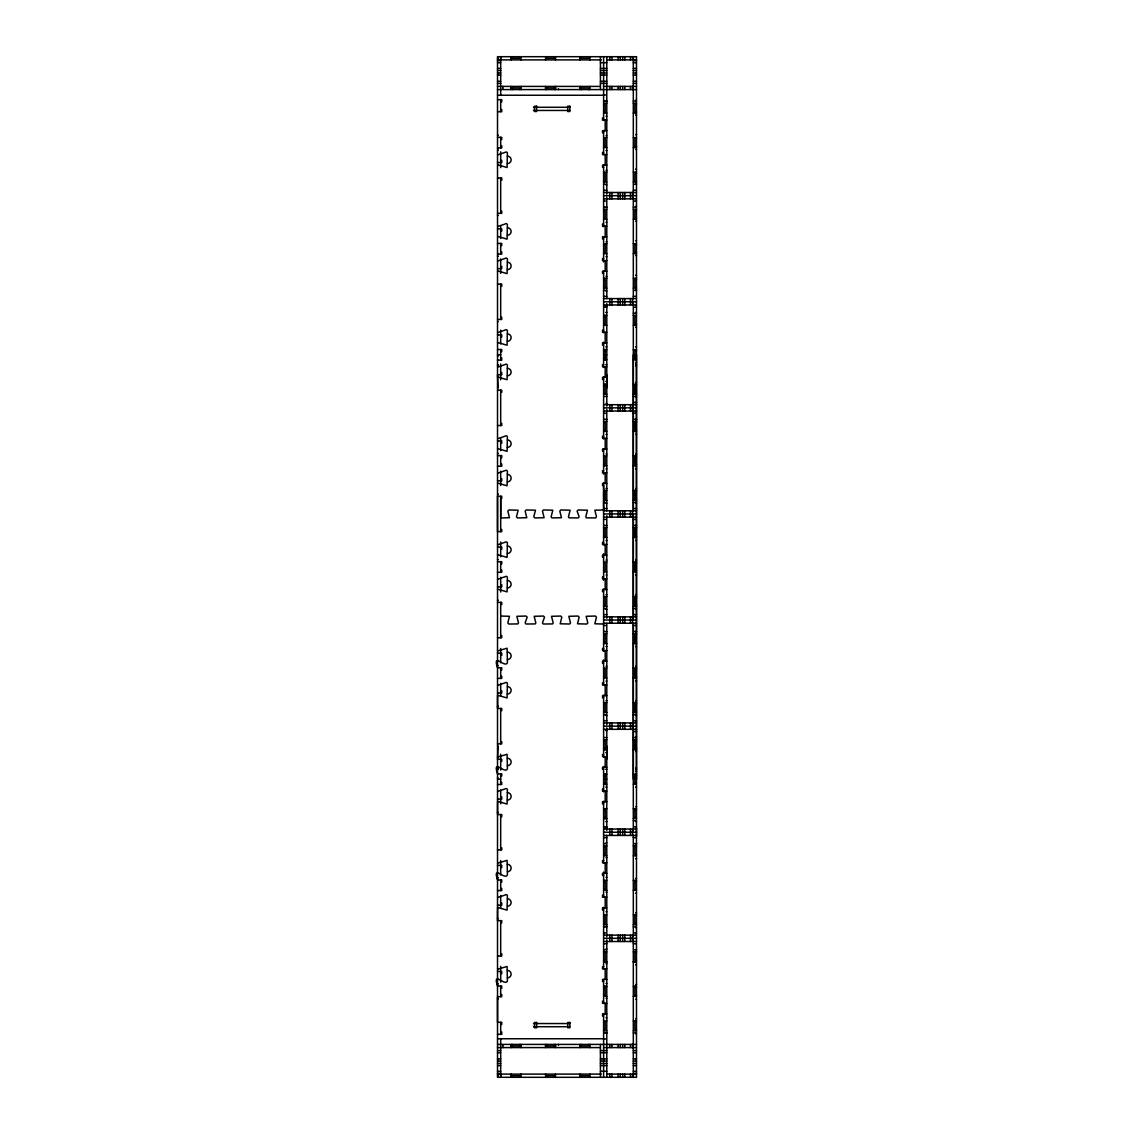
<?xml version="1.0" encoding="UTF-8"?>
<svg xmlns="http://www.w3.org/2000/svg" width="1134" height="1134" viewBox="0 0 1134 1134"><rect width="100%" height="100%" fill="white"/><g stroke="black" fill="none" stroke-linecap="round" stroke-linejoin="round"><path stroke-width="1.5" d="M500.689 59.889L500.689 56.7L500.689 95.242M603.6 769.093L602.537 769.362L602.537 767.25L606.789 767.25M606.789 759.284L606.789 746.03M606.789 387.97L606.789 374.716M633.311 727.9L633.311 779.186L636.486 779.186L636.486 354.814L633.311 354.814L633.311 406.1M633.311 724.371L633.311 623.587M633.311 618.271L633.311 515.729M633.311 510.413L633.311 409.629M633.311 59.889L633.311 56.7L633.311 194.098M636.486 351.101L634.898 351.101L634.898 355.495L634.898 358.528L636.486 358.528M634.898 358.528L634.898 354.814M636.486 836.467L636.486 827.99M497.585 154.933L506.359 151.913L507.394 152.778L507.096 167.506L497.585 164.799M497.585 226.573L506.359 223.54L507.394 224.404L507.096 239.146L497.585 236.425M497.585 261.033L506.359 257.999L507.394 258.864L507.096 273.606L497.585 270.884M497.585 332.659L506.359 329.625L507.394 330.49L507.096 345.232L497.585 342.511M497.585 367.118L506.359 364.085L507.394 364.964L507.096 379.692L497.585 376.97M497.585 438.745L506.359 435.725L507.394 436.59L507.096 451.318L497.585 448.61M497.585 473.218L506.359 470.185L507.394 471.049L507.096 485.791L497.585 483.07M497.585 544.844L506.359 541.811L507.394 542.676L507.096 557.418L497.585 554.696M497.585 579.304L506.359 576.27L507.394 577.149L507.096 591.877L497.585 589.156M497.585 650.93L507.096 648.209L507.408 662.752C504.913 668.493 492.354 651.937 497.514 667.784L501.752 667.784L501.752 669.911L500.689 669.911M497.585 685.39L506.359 682.37L507.394 683.235L507.096 697.963L497.585 695.255L497.514 708.452L501.752 708.452L501.752 710.579L500.689 710.579M497.585 757.03L507.096 754.308L507.408 768.852C504.913 774.579 492.354 758.022 497.514 773.884L501.752 773.884L501.752 775.996L500.689 775.996M497.585 791.489L506.359 788.456L507.394 789.321L507.096 804.063L497.585 801.341L497.514 814.552L501.752 814.552L501.752 816.664L500.689 816.664M497.585 863.116L507.096 860.394L507.408 874.938C504.913 880.679 492.354 864.122 497.514 879.97L501.752 879.97L501.752 882.096L500.689 882.096M497.585 897.575L506.359 894.556L507.394 895.421L507.096 910.148L497.585 907.427L497.514 920.638L501.752 920.638L501.752 922.764L500.689 922.764M497.585 969.201L507.096 966.494L507.408 981.023C504.913 986.764 492.354 970.208 497.514 986.056L501.752 986.056L501.752 988.182L500.689 988.182M497.514 58.288L498.308 58.288M579.843 58.288L588.73 58.288L588.73 56.7M497.514 59.889L601.303 59.889M606.591 59.889L636.486 59.889M497.514 60.584L500.689 60.584M633.311 60.584L636.486 60.584M497.514 62.71L500.689 62.71M600.425 62.71L606.789 62.71M633.311 62.71L636.486 62.71M497.514 68.38L500.689 68.38M600.425 68.366L606.789 68.38M633.311 68.38L636.486 68.38M497.514 70.506L500.689 70.506M600.425 70.492L606.789 70.506M633.311 70.506L636.486 70.506M497.514 72.973L500.689 72.973M600.425 72.973L606.789 72.973M633.311 72.973L636.486 72.973M497.514 75.085L500.689 75.085M600.425 75.085L606.789 75.085M633.311 75.085L636.486 75.085M497.514 81.279L500.689 81.279M600.425 81.279L606.789 81.279M633.311 81.279L636.486 81.279M497.514 83.406L500.689 83.406M600.425 83.406L606.789 83.406M633.311 83.406L636.486 83.406M497.514 86.411L600.425 86.411M603.6 86.411L636.486 86.411M510.924 87.998L519.811 87.998L519.811 89.586M545.383 87.998L555.731 87.998M579.843 87.998L588.73 87.998L588.73 89.586M497.514 89.586L636.486 89.586M603.6 95.015L606.251 95.015M497.514 95.242L603.6 95.242M497.514 99.664L501.752 99.664L501.752 101.791L500.689 101.791M635.692 100.217L636.486 100.217M604.124 101.011L606.789 101.011M633.311 101.011L635.961 101.011M605.981 101.28L606.789 101.28M603.6 103.251L606.789 103.251M633.311 103.208L636.486 103.251M603.6 104.456L605.187 104.456L605.187 111.883L603.6 111.883M636.486 104.456L634.898 104.456L634.898 111.883L636.486 111.883M533.49 107.276L569.835 107.276M500.689 109.573L501.752 109.573L501.752 111.685L497.514 111.685M533.49 110.452L569.835 110.452M603.6 113.102L606.789 113.102M633.311 113.102L636.486 113.102M635.692 115.073L636.486 115.073M605.981 116.136L606.789 116.136M603.6 117.964L602.537 117.964L602.537 120.091L606.789 120.105M606.789 130.708L602.537 130.694L602.537 132.82L603.6 132.82M635.692 134.677L636.486 134.677M497.514 135.201L498.308 135.201M605.981 135.74L606.789 135.74M497.514 137.327L501.752 137.327L501.752 139.454L500.689 139.454M603.6 137.71L606.789 137.668M633.311 137.668L636.486 137.71M603.6 138.915L605.187 138.915L605.187 146.343L603.6 146.343M636.486 138.915L634.898 138.915L634.898 146.343L636.486 146.343M500.689 145.818L501.752 145.818L501.752 147.944L497.514 147.944M603.6 147.562L606.789 147.562M633.311 147.562L636.486 147.562M635.692 149.532L636.486 149.532M497.514 150.057L498.308 150.057M605.981 150.595L606.789 150.595M603.6 152.452L602.537 152.452L602.537 154.564L606.789 154.564M500.689 160.404L501.752 160.404L501.752 162.531L497.514 162.531M606.789 165.167L602.537 165.181L602.537 167.293L603.6 167.293M635.692 169.136L636.486 169.136M605.981 170.199L606.789 170.199M603.6 172.17L606.789 172.17M633.311 172.127L636.486 172.17M603.6 173.389L605.187 173.389L605.187 180.816L603.6 180.816M636.486 173.389L634.898 173.389L634.898 180.816L636.486 180.816M497.514 177.995L501.752 177.995L501.752 180.122L500.689 180.122M603.6 182.021L606.789 182.021M633.311 182.021L636.486 182.021M635.692 183.992L636.486 183.992M603.6 184.261L606.251 184.261M633.835 184.261L636.486 184.261M605.981 185.055L606.789 185.055M604.124 190.257L606.789 190.257M633.311 190.257L635.961 190.257M603.6 192.497L636.486 192.497M603.6 195.686L636.486 195.686M603.6 198.861L636.486 198.861M603.6 201.101L606.251 201.101M633.835 201.101L636.486 201.101M635.692 206.303L636.486 206.303M604.124 207.097L606.789 207.097M633.311 207.097L635.961 207.097M605.981 207.366L606.789 207.366M603.6 209.336L606.789 209.336M633.311 209.336L636.486 209.336M603.6 210.555L605.187 210.555L605.187 217.983L603.6 217.983M636.486 210.555L634.898 210.555L634.898 217.983L636.486 217.983M500.689 211.236L501.752 211.236L501.752 213.362L497.514 213.362M497.514 215.488L498.308 215.488M603.6 219.231L606.789 219.188M633.311 219.188L636.486 219.188M635.692 221.158L636.486 221.158M605.981 222.221L606.789 222.221M603.6 224.064L602.537 224.064L602.537 226.176L606.789 226.19M497.514 228.827L501.752 228.827L501.752 230.953L500.689 230.953M606.789 236.793L602.537 236.793L602.537 238.905L603.6 238.905M635.692 240.762L636.486 240.762M605.981 241.825L606.789 241.825M497.514 243.427L501.752 243.427L501.752 245.539L500.689 245.539M603.6 243.796L606.789 243.796M633.311 243.753L636.486 243.796M603.6 245.015L605.187 245.015L605.187 252.443L603.6 252.443M636.486 245.015L634.898 245.015L634.898 252.443L636.486 252.443M500.689 251.904L501.752 251.904L501.752 254.03L497.514 254.03M603.6 253.69L606.789 253.647M633.311 253.647L636.486 253.647M635.692 255.618L636.486 255.618M497.514 256.156L498.308 256.156M605.981 256.681L606.789 256.681M603.6 258.538L602.537 258.538L602.537 260.664L606.789 260.65M500.689 266.49L501.752 266.49L501.752 268.616L497.514 268.616M606.789 271.267L602.537 271.267L602.537 273.393L603.6 273.393M635.692 275.236L636.486 275.236M605.981 276.285L606.789 276.285M603.6 278.269L606.789 278.213M633.311 278.269L636.486 278.269M603.6 279.474L605.187 279.474L605.187 286.902L603.6 286.902M636.486 279.474L634.898 279.474L634.898 286.902L636.486 286.902M497.514 284.095L501.752 284.095L501.752 286.207L500.689 286.207M603.6 288.149L606.789 288.107M633.311 288.107L636.486 288.107M635.692 290.077L636.486 290.077M603.6 290.347L606.251 290.347M633.835 290.347L636.486 290.347M605.981 291.14L606.789 291.14M604.124 296.357L606.789 296.357M633.311 296.357L635.961 296.357M603.6 298.582L636.486 298.582M603.6 301.772L636.486 301.772M603.6 304.961L636.486 304.961M605.981 306.01L606.789 306.01M605.981 306.279L606.789 306.279M604.124 307.186L606.789 307.186M633.835 307.186L636.486 307.186M605.726 312.403L606.789 312.403M635.692 312.403L636.486 312.403M633.311 313.197L635.961 313.197M603.6 315.436L606.789 315.436M633.311 315.38L636.486 315.436M603.6 316.641L605.187 316.641M636.486 316.641L634.898 316.641L634.898 324.069L636.486 324.069M500.689 317.336L501.752 317.336L501.752 319.448L497.514 319.448M497.514 321.574L498.308 321.574M603.6 324.069L605.187 324.069L605.187 315.181M603.6 325.274L606.789 325.33M633.311 325.274L636.486 325.274M635.692 327.244L636.486 327.244M603.6 330.15L602.537 330.15L602.537 332.276L606.789 332.276M497.514 334.927L501.752 334.927L501.752 337.053L500.689 337.053M603.6 342.893L606.789 342.893M603.6 345.005L602.537 345.005L602.537 342.879L605.187 342.879L605.187 332.276M605.726 346.862L606.789 346.862M635.692 346.862L636.486 346.862M497.514 349.513L501.752 349.513L501.752 351.639L500.689 351.639M603.6 349.853L606.789 349.896M633.311 349.853L636.486 349.896M603.6 351.101L605.187 351.101M497.514 354.814L500.689 354.814M603.6 354.814L606.789 354.814M497.514 355.878L498.308 355.878M635.692 355.878L636.486 355.878M500.689 358.004L501.752 358.004L501.752 360.116L497.514 360.116M603.6 358.528L605.187 358.528M603.6 359.747L606.789 359.747M633.311 359.79L636.486 359.747M635.692 362.781L636.486 362.781M497.514 364.723L498.308 364.723M603.6 364.624L602.537 364.624L602.537 366.75L605.187 366.75L605.187 377.367M605.726 364.723L606.789 364.723M635.692 364.723L636.486 364.723M497.514 365.786L498.308 365.786M635.692 365.786L636.486 365.786M603.6 366.75L606.789 366.75M500.689 372.59L501.752 372.59L501.752 374.716L497.514 374.716L498.039 388.055M606.789 377.353L602.537 377.367L602.537 379.479L603.6 379.479M605.726 381.322L606.789 381.322M635.692 382.385L636.486 382.385M603.6 384.355L606.789 384.355M633.311 384.355L636.486 384.313M603.6 385.56L605.187 385.56M636.486 385.56L634.898 385.56L634.898 392.988L636.486 392.988M497.514 390.181L501.752 390.181L501.752 392.307L500.689 392.307M603.6 392.988L605.187 392.988L605.187 384.114M603.6 394.207L606.789 394.249M633.311 394.249L636.486 394.207M604.124 396.446L606.789 396.446M633.311 396.446L635.961 396.446M635.692 397.24L636.486 397.24M633.835 402.442L636.486 402.442M605.981 403.35L606.789 403.35M603.6 404.682L636.486 404.682M603.6 407.857L636.486 407.857M603.6 411.047L636.486 411.047M603.6 413.286L606.251 413.286M633.311 413.286L635.961 413.286M604.124 419.282L606.789 419.282M633.835 419.282L636.486 419.282M605.981 419.552L606.789 419.552M635.692 419.552L636.486 419.552M603.6 421.522L606.789 421.522M633.311 421.522L636.486 421.522M603.6 422.727L605.187 422.727L605.187 430.155L603.6 430.155M636.486 422.727L634.898 422.727L634.898 430.155L636.486 430.155M500.689 423.421L501.752 423.421L501.752 425.548L497.514 425.548M603.6 431.416L606.789 431.374M633.311 431.374L636.486 431.374M605.981 434.407L606.789 434.407M635.692 434.407L636.486 434.407M603.6 436.236L602.537 436.236L602.537 438.362L606.789 438.376M497.514 441.013L501.752 441.013L501.752 443.139L500.689 443.139M606.789 448.979L602.537 448.979L602.537 451.091L603.6 451.091M497.514 453.487L498.308 453.487M605.981 454.011L606.789 454.011M635.692 454.011L636.486 454.011M497.514 455.599L501.752 455.599L501.752 457.725L500.689 457.725M603.6 455.981L606.789 455.981M633.311 455.981L636.486 455.939M603.6 457.2L605.187 457.2L605.187 464.628L603.6 464.628M636.486 457.2L634.898 457.2L634.898 464.628L636.486 464.628M500.689 464.089L501.752 464.089L501.752 466.216L497.514 466.216M603.6 465.876L606.789 465.833M633.311 465.833L636.486 465.833M605.981 468.866L606.789 468.866M635.692 468.866L636.486 468.866M603.6 470.723L602.537 470.723L602.537 472.85L606.789 472.835M500.689 478.676L501.752 478.676L501.752 480.802L497.514 480.802M606.789 483.438L602.537 483.453L602.537 485.579L603.6 485.579L603.6 509.96L594.826 510.201L596.484 516.821L595.662 517.926L586.377 517.841L585.796 516.821L587.44 510.201L578.184 509.96L577.121 511.08L579.162 516.821L578.34 517.926L569.041 517.841L568.46 516.821L570.118 510.201L560.862 509.96L559.799 511.08L561.458 517.699L551.946 517.926L551.138 516.821L552.797 510.201L543.526 509.96L542.463 511.08L544.122 517.699L534.865 517.954L533.802 516.821L535.461 510.201L526.204 509.96L525.141 511.08L526.8 517.699L517.529 517.954L516.48 516.821L518.139 510.201L508.868 509.96L507.819 511.08L509.464 517.699L500.689 517.954L500.689 498.393L501.752 498.393L501.752 496.267L497.514 496.267L497.514 531.633L501.752 531.633L501.752 529.521L500.689 529.521M605.981 488.471L606.789 488.471M635.692 488.471L636.486 488.471M606.789 490.398L603.6 490.441L603.6 482.928M633.311 490.441L636.486 490.441M636.486 491.66L634.898 491.66L634.898 499.088L636.486 499.088M497.514 494.155L498.308 494.155M606.789 500.292L603.6 500.292L603.6 544.986M633.311 500.335L636.486 500.292M603.6 502.532L606.251 502.532M633.311 502.532L635.961 502.532M605.981 503.326L606.789 503.326M635.692 503.326L636.486 503.326M604.124 508.528L606.789 508.528M633.835 508.528L636.486 508.528M603.6 510.768L636.486 510.768M603.6 513.957L636.486 513.957M603.6 517.132L636.486 517.132M603.6 519.372L606.251 519.372M633.311 519.372L635.961 519.372M604.124 525.382L606.789 525.382M633.835 525.382L636.486 525.382M605.981 525.637L606.789 525.637M635.692 525.637L636.486 525.637M603.6 527.608L606.789 527.608M633.311 527.608L636.486 527.608M603.6 528.827L605.187 528.827L605.187 536.254L603.6 536.254M636.486 528.827L634.898 528.827L634.898 536.254L636.486 536.254M603.6 537.459L606.789 537.459M633.311 537.502L636.486 537.459M605.981 540.493L606.789 540.493M635.692 540.493L636.486 540.493M603.6 542.336L602.537 542.336L602.537 544.462L606.789 544.462M497.514 547.112L501.752 547.112L501.752 549.225L500.689 549.225M606.789 555.079L602.537 555.065L602.537 557.191L603.6 557.191M497.514 559.572L498.308 559.572M605.981 560.111L606.789 560.111M635.692 560.111L636.486 560.111M497.514 561.699L501.752 561.699L501.752 563.811L500.689 563.811M603.6 562.081L606.789 562.081M633.311 562.081L636.486 562.025M603.6 563.286L605.187 563.286L605.187 570.714L603.6 570.714M636.486 563.286L634.898 563.286L634.898 570.714L636.486 570.714M500.689 570.189L501.752 570.189L501.752 572.301L497.514 572.301M603.6 571.975L606.789 571.919M633.311 571.919L636.486 571.919M605.981 574.952L606.789 574.952M635.692 574.952L636.486 574.952M603.6 576.809L602.537 576.809L602.537 578.935L606.789 578.921M500.689 584.775L501.752 584.775L501.752 586.888L497.514 586.888M606.789 589.538L602.537 589.538L602.537 591.664L603.6 591.664M605.981 594.57L606.789 594.57M635.692 594.57L636.486 594.57M603.6 596.541L606.789 596.498M633.311 596.541L636.486 596.498M603.6 597.746L605.187 597.746L605.187 605.173L603.6 605.173M636.486 597.746L634.898 597.746L634.898 605.173L636.486 605.173M497.514 600.24L498.308 600.24M497.514 602.367L501.752 602.367L501.752 604.479L500.689 604.479M603.6 606.435L606.789 606.392M633.311 606.392L636.486 606.392M603.6 608.618L606.251 608.618M633.311 608.618L635.961 608.618M605.981 609.426L606.789 609.426M635.692 609.426L636.486 609.426M604.124 614.628L606.789 614.628M633.835 614.628L636.486 614.628M500.689 616.046L509.464 616.301L507.819 622.92L508.868 624.04L517.926 623.927L518.507 622.92L516.849 616.301L526.119 616.046L527.168 617.179L525.141 622.92L525.963 624.012L535.248 623.927L535.829 622.92L534.185 616.301L543.441 616.046L544.504 617.179L542.463 622.92L543.285 624.012L552.584 623.927L553.165 622.92L551.507 616.301L560.763 616.046L561.826 617.179L560.168 623.799L569.679 624.012L570.487 622.92L568.843 616.301L578.099 616.046L579.162 617.179L577.504 623.799L586.76 624.04L587.823 622.92L586.165 616.301L595.421 616.046L596.484 617.179L594.826 623.799L603.6 624.04M603.6 616.868L636.486 616.868M603.6 620.043L636.486 620.043M603.6 623.232L636.486 623.232M603.6 625.472L606.251 625.472M633.311 625.472L635.961 625.472M604.124 631.468L606.789 631.468M633.835 631.468L636.486 631.468M605.981 631.737L606.789 631.737M635.692 631.737L636.486 631.737M603.6 633.708L606.789 633.708M633.311 633.708L636.486 633.708M603.6 634.912L605.187 634.912L605.187 642.34L603.6 642.34M636.486 634.912L634.898 634.912L634.898 642.34L636.486 642.34M500.689 635.607L501.752 635.607L501.752 637.733L497.514 637.733M603.6 643.602L606.789 643.559M633.311 643.602L636.486 643.559M605.981 646.593L606.789 646.593M635.692 646.593L636.486 646.593M603.6 648.421L602.537 648.421L602.537 650.547L606.789 650.562M497.514 653.198L501.752 653.198L501.752 655.324L500.689 655.324M606.789 661.165L602.537 661.15L602.537 663.277L603.6 663.277M497.514 665.658L498.308 665.658M605.981 666.197L606.789 666.197M635.692 666.197L636.486 666.197M603.6 668.167L606.789 668.124M633.311 668.167L636.486 668.124M603.6 669.372L605.187 669.372L605.187 676.8L603.6 676.8M636.486 669.372L634.898 669.372L634.898 676.8L636.486 676.8M500.689 676.275L501.752 676.275L501.752 678.401L497.514 678.401M603.6 678.061L606.789 678.019M633.311 678.061L636.486 678.019M605.981 681.052L606.789 681.052M635.692 681.052L636.486 681.052M603.6 682.909L602.537 682.909L602.537 685.021L606.789 685.021M500.689 690.861L501.752 690.861L501.752 692.987L497.514 692.987M606.789 695.624L602.537 695.638L602.537 697.764L603.6 697.764M605.981 700.656L606.789 700.656M635.692 700.656L636.486 700.656M603.6 702.626L606.789 702.626M633.311 702.626L636.486 702.626M603.6 703.845L605.187 703.845L605.187 711.273L603.6 711.273M636.486 703.845L634.898 703.845L634.898 711.273L636.486 711.273M497.514 706.34L498.308 706.34M603.6 712.478L606.789 712.478M633.311 712.478L636.486 712.478M603.6 714.718L606.251 714.718M633.311 714.718L635.961 714.718M605.981 715.511L606.789 715.511M635.692 715.511L636.486 715.511M604.124 720.714L606.789 720.714M633.835 720.714L636.486 720.714M603.6 722.953L636.486 722.953M603.6 726.143L636.486 726.143M603.6 729.318L636.486 729.318M605.981 730.381L606.789 730.381M605.981 730.65L606.789 730.65M633.835 731.558L636.486 731.558M635.692 736.76L636.486 736.76M604.124 737.554L606.789 737.554M633.311 737.554L635.961 737.554M604.124 739.751L606.789 739.751L603.6 739.793M635.692 739.751L633.311 739.751L636.486 739.793M603.6 741.012L605.187 741.012L605.187 749.886M636.486 741.012L634.898 741.012L634.898 748.44L636.486 748.44M500.689 741.693L501.752 741.693L501.752 743.819L497.514 743.819M498.039 745.945L497.514 759.284L501.752 759.284L501.752 761.41L500.689 761.41M603.6 748.44L605.187 748.44M603.6 749.687L606.789 749.645M633.311 749.645L636.486 749.645M635.692 751.615L636.486 751.615M605.726 752.678L606.789 752.678M603.6 754.521L602.537 754.521L602.537 756.633L606.789 756.647M497.514 768.214L498.308 768.214M635.692 768.214L636.486 768.214M497.514 769.277L498.308 769.277M605.726 769.277L606.789 769.277M635.692 769.277L636.486 769.277M635.692 771.219L636.486 771.219M603.6 774.253L606.789 774.253M633.311 774.21L636.486 774.253M603.6 775.472L605.187 775.472M636.486 775.472L634.898 775.472L634.898 782.899L636.486 782.899M497.514 778.122L498.308 778.122M635.692 778.122L636.486 778.122M497.514 779.186L500.689 779.186M603.6 779.186L606.789 779.186M500.689 782.361L501.752 782.361L501.752 784.487L497.514 784.487M603.6 782.899L605.187 782.899M603.6 784.147L606.789 784.104M633.311 784.147L636.486 784.104M605.726 787.138L606.789 787.138M635.692 787.138L636.486 787.138M603.6 788.995L602.537 788.995L602.537 791.121L606.789 791.107M500.689 796.947L501.752 796.947L501.752 799.073L497.514 799.073M606.789 801.724L602.537 801.724L602.537 803.85L603.6 803.85M635.692 806.756L636.486 806.756M603.6 808.726L606.789 808.67M633.311 808.726L636.486 808.726M603.6 809.931L605.187 809.931L605.187 818.819M636.486 809.931L634.898 809.931L634.898 817.359L636.486 817.359M497.514 812.426L498.308 812.426M603.6 817.359L605.187 817.359M603.6 818.564L606.789 818.564M633.311 818.564L636.486 818.564M633.311 820.803L635.961 820.803M605.726 821.597L606.789 821.597M635.692 821.597L636.486 821.597M604.124 826.814L606.789 826.814M633.835 826.814L636.486 826.814M605.981 827.721L606.789 827.721M605.981 827.99L606.789 827.99M603.6 829.039L636.486 829.039M603.6 832.228L636.486 832.228M603.6 835.418L636.486 835.418M604.124 837.643L606.789 837.643M633.311 837.643L635.961 837.643M605.981 842.86L606.789 842.86M603.6 843.653L606.251 843.653M633.835 843.653L636.486 843.653M635.692 843.923L636.486 843.923M605.981 845.851L603.6 845.851L606.789 845.893M634.104 845.851L636.486 845.851L633.311 845.893M603.6 847.098L605.187 847.098L605.187 854.526L603.6 854.526M636.486 847.098L634.898 847.098L634.898 854.526L636.486 854.526M500.689 847.793L501.752 847.793L501.752 849.905L497.514 849.905M603.6 855.731L606.789 855.731M633.311 855.787L636.486 855.731M605.981 857.715L606.789 857.715M635.692 858.764L636.486 858.764M603.6 860.607L602.537 860.607L602.537 862.733L606.789 862.733M497.514 865.384L501.752 865.384L501.752 867.51L500.689 867.51M606.789 873.35L602.537 873.336L602.537 875.462L603.6 875.462M605.981 877.319L606.789 877.319M497.514 877.844L498.308 877.844M635.692 878.382L636.486 878.382M603.6 880.31L606.789 880.353M633.311 880.353L636.486 880.31M603.6 881.557L605.187 881.557L605.187 888.985L603.6 888.985M636.486 881.557L634.898 881.557L634.898 888.985L636.486 888.985M500.689 888.461L501.752 888.461L501.752 890.573L497.514 890.573M603.6 890.204L606.789 890.204M633.311 890.204L636.486 890.204M605.981 892.174L606.789 892.174M635.692 893.238L636.486 893.238M603.6 895.095L602.537 895.095L602.537 897.207L606.789 897.207M500.689 903.047L501.752 903.047L501.752 905.173L497.514 905.173M606.789 907.81L602.537 907.824L602.537 909.936L603.6 909.936M605.981 911.779L606.789 911.779M635.692 912.842L636.486 912.842M603.6 914.812L606.789 914.812M633.311 914.812L636.486 914.769M603.6 916.017L605.187 916.017L605.187 923.445L603.6 923.445M636.486 916.017L634.898 916.017L634.898 923.445L636.486 923.445M497.514 918.512L498.308 918.512M603.6 924.664L606.789 924.664M633.311 924.706L636.486 924.664M605.981 926.634L606.789 926.634M604.124 926.903L606.789 926.903M633.311 926.903L635.961 926.903M635.692 927.697L636.486 927.697M603.6 932.899L606.251 932.899M633.835 932.899L636.486 932.899M603.6 935.139L636.486 935.139M603.6 938.314L636.486 938.314M603.6 941.504L636.486 941.504M604.124 943.743L606.789 943.743M633.311 943.743L635.961 943.743M605.981 948.945L606.789 948.945M603.6 949.739L606.251 949.739M633.835 949.739L636.486 949.739M635.692 950.009L636.486 950.009M603.6 951.936L605.981 951.936M634.104 951.936L636.486 951.936M603.6 951.979L606.789 951.979M633.311 951.979L636.486 951.979M603.6 953.184L605.187 953.184L605.187 960.611L603.6 960.611M636.486 953.184L634.898 953.184L634.898 960.611L636.486 960.611M500.689 953.878L501.752 953.878L501.752 956.005L497.514 956.005M603.6 961.83L606.789 961.83M633.311 961.83L636.486 961.83M604.394 961.873L606.789 961.873M633.311 961.873L635.692 961.873M605.981 963.801L606.789 963.801M635.692 964.864L636.486 964.864M603.6 966.692L602.537 966.692L602.537 968.819L606.789 968.833M497.514 971.469L501.752 971.469L501.752 973.596L500.689 973.596M606.789 979.436L602.537 979.436L602.537 981.548L603.6 981.548M605.981 983.405L606.789 983.405M497.514 983.943L498.308 983.943M635.692 984.468L636.486 984.468M605.981 986.396L603.6 986.396L606.789 986.438M634.104 986.396L636.486 986.396L633.311 986.438M603.6 987.657L605.187 987.657L605.187 995.085L603.6 995.085M636.486 987.657L634.898 987.657L634.898 995.085L636.486 995.085M500.689 994.546L501.752 994.546L501.752 996.673L497.514 996.673L497.514 1022.315L501.752 1022.315L501.752 1024.427L500.689 1024.427M603.6 996.29L606.789 996.29M633.311 996.332L636.486 996.29M605.981 998.26L606.789 998.26M497.514 998.799L498.308 998.799M635.692 999.323L636.486 999.323M603.6 1001.18L602.537 1001.18L602.537 1003.306L606.789 1003.292M606.789 1013.895L602.537 1013.909L602.537 1016.036L603.6 1016.036M605.981 1017.864L606.789 1017.864M635.692 1018.927L636.486 1018.927M603.6 1020.898L606.789 1020.898M633.311 1020.898L636.486 1020.855M603.6 1022.117L605.187 1022.117L605.187 1029.544L603.6 1029.544M636.486 1022.117L634.898 1022.117L634.898 1029.544L636.486 1029.544M533.49 1023.548L569.835 1023.548M533.49 1026.724L569.835 1026.724M603.6 1030.749L606.789 1030.749M633.311 1030.792L636.486 1030.749M500.689 1032.209L501.752 1032.209L501.752 1034.336L497.514 1034.336M605.981 1032.72L606.789 1032.72M604.124 1032.989L606.789 1032.989M633.311 1032.989L635.961 1032.989M635.692 1033.783L636.486 1033.783M497.514 1038.758L603.6 1038.758M603.6 1038.985L606.251 1038.985M497.514 1044.414L636.486 1044.414M510.924 1046.002L519.811 1046.002L519.811 1044.414M545.383 1046.002L555.731 1046.002M579.843 1046.002L588.73 1046.002L588.73 1044.414M497.514 1047.589L600.425 1047.589M603.6 1047.589L636.486 1047.589M497.514 1050.594L500.689 1050.594M600.425 1050.594L606.789 1050.594M633.311 1050.594L636.486 1050.594M497.514 1052.721L500.689 1052.721M600.425 1052.721L606.789 1052.721M633.311 1052.721L636.486 1052.721M497.514 1058.915L500.689 1058.915M600.425 1058.915L606.789 1058.915M633.311 1058.915L636.486 1058.915M497.514 1061.027L500.689 1061.027M600.425 1061.027L606.789 1061.027M633.311 1061.027L636.486 1061.027M497.514 1063.494L500.689 1063.494M600.425 1063.508L606.789 1063.494M633.311 1063.494L636.486 1063.494M497.514 1065.62L500.689 1065.62M600.425 1065.634L606.789 1065.62M633.311 1065.62L636.486 1065.62M497.514 1071.29L500.689 1071.29M600.425 1071.29L606.789 1071.29M633.311 1071.29L636.486 1071.29M497.514 1073.416L500.689 1073.416L500.689 1077.3L500.689 1038.758M633.311 1073.416L636.486 1073.416M497.514 1074.111L601.303 1074.111M606.591 1074.111L636.486 1074.111M497.514 1075.712L498.308 1075.712M579.843 1075.712L588.73 1075.712L588.73 1077.3M633.311 197.642L633.311 298.582M633.311 303.6L633.311 404.682M633.311 411.047L633.311 510.768M633.311 517.132L633.311 616.868M633.311 623.232L633.311 722.953M633.311 729.318L633.311 830.4M633.311 835.418L633.311 936.358M633.311 939.902L633.311 1077.3M632.602 56.7L632.602 59.889M632.602 86.411L632.602 89.586M632.602 192.497L632.602 198.861M632.602 298.582L632.602 304.961M632.602 404.682L632.602 411.047M632.602 510.768L632.602 517.132M632.602 616.868L632.602 623.232M632.602 722.953L632.602 729.318M632.602 829.039L632.602 835.418M632.602 935.139L632.602 941.504M632.602 1044.414L632.602 1047.589M632.602 1074.111L632.602 1077.3M630.49 56.7L630.476 59.889M630.476 86.411L630.476 89.586M630.476 192.497L630.476 198.861M630.476 298.582L630.476 304.961M630.476 404.682L630.476 411.047M630.476 510.768L630.476 517.132M630.476 616.868L630.476 623.232M630.476 722.953L630.476 729.318M630.476 829.039L630.476 835.418M630.476 935.139L630.476 941.504M630.476 1044.414L630.476 1047.589M630.476 1074.111L630.49 1077.3M624.82 56.7L624.806 59.889M624.806 86.411L624.806 89.586M624.806 192.497L624.806 198.861M624.806 298.582L624.806 304.961M624.806 404.682L624.806 411.047M624.806 510.768L624.806 517.132M624.806 616.868L624.806 623.232M624.806 722.953L624.806 729.318M624.806 829.039L624.806 835.418M624.806 935.139L624.806 941.504M624.806 1044.414L624.806 1047.589M624.806 1074.111L624.82 1077.3M622.679 56.7L622.679 59.889M622.679 86.411L622.679 89.586M622.679 192.497L622.679 198.861M622.679 298.582L622.679 304.961M622.679 404.682L622.679 411.047M622.679 510.768L622.679 517.132M622.679 616.868L622.679 623.232M622.679 722.953L622.679 729.318M622.679 829.039L622.679 835.418M622.679 935.139L622.679 941.504M622.679 1044.414L622.679 1047.589M622.679 1074.111L622.679 1077.3M620.227 56.7L620.227 59.889M620.227 86.411L620.227 89.586M620.227 192.497L620.227 198.861M620.227 298.582L620.227 304.961M620.227 404.682L620.227 411.047M620.227 510.768L620.227 517.132M620.227 616.868L620.227 623.232M620.227 722.953L620.227 729.318M620.227 829.039L620.227 835.418M620.227 935.139L620.227 941.504M620.227 1044.414L620.227 1047.589M620.227 1074.111L620.227 1077.3M618.115 56.7L618.101 59.889M618.101 86.411L618.101 89.586M618.101 192.497L618.101 198.861M618.101 298.582L618.101 304.961M618.101 404.682L618.101 411.047M618.101 510.768L618.101 517.132M618.101 616.868L618.101 623.232M618.101 722.953L618.101 729.318M618.101 829.039L618.101 835.418M618.101 935.139L618.101 941.504M618.101 1044.414L618.101 1047.589M618.101 1074.111L618.115 1077.3M611.906 56.7L611.921 59.889M611.921 86.411L611.921 89.586M611.921 192.497L611.921 198.861M611.921 298.582L611.921 304.961M611.921 404.682L611.921 411.047M611.921 510.768L611.921 517.132M611.921 616.868L611.921 623.232M611.921 722.953L611.921 729.318M611.921 829.039L611.921 835.418M611.921 935.139L611.921 941.504M611.921 1044.414L611.921 1047.589M611.906 1074.111L611.921 1077.3M609.794 56.7L609.794 59.889M609.794 86.411L609.794 89.586M609.794 192.497L609.794 198.861M609.794 298.582L609.794 304.961M609.794 404.682L609.794 411.047M609.794 510.768L609.794 517.132M609.794 616.868L609.794 623.232M609.794 722.953L609.794 729.318M609.794 829.039L609.794 835.418M609.794 935.139L609.794 941.504M609.794 1044.414L609.794 1047.589M609.794 1074.111L609.794 1077.3M606.789 56.7L606.789 194.127M606.789 197.188L606.789 298.582M606.789 303.6L606.789 406.199M606.789 409.36L606.789 510.867M606.789 515.729L606.789 618.271M606.789 623.232L606.789 724.64M606.789 727.801L606.789 830.4M606.789 835.418L606.789 936.812M606.789 939.873L606.789 1077.3M605.187 120.091L605.187 130.694M605.187 154.564L605.187 165.181M605.187 226.176L605.187 236.793M605.187 260.664L605.187 271.267M605.187 349.272L605.187 360.357M605.187 438.362L605.187 448.979M605.187 472.85L605.187 483.453M605.187 544.462L605.187 555.065M605.187 578.935L605.187 589.538M605.187 650.547L605.187 661.15M605.187 685.021L605.187 695.638M605.187 756.633L605.187 767.25M605.187 773.643L605.187 784.728M605.187 791.121L605.187 801.724M605.187 862.733L605.187 873.336M605.187 897.207L605.187 907.824M605.187 968.819L605.187 979.436M605.187 1003.306L605.187 1013.909M603.6 56.7L603.6 120.487M603.6 130.538L603.6 154.564M603.6 164.643L603.6 226.715M603.6 236.793L603.6 261.982M603.6 270.743L603.6 332.801M603.6 342.128L603.6 367.515M603.6 376.828L603.6 438.901M603.6 448.979L603.6 474.168M603.6 553.732L603.6 580.268M603.6 589.014L603.6 651.072M603.6 659.832L603.6 685.021M603.6 695.099L603.6 757.172M603.6 766.485L603.6 791.872M603.6 801.199L603.6 863.257M603.6 872.018L603.6 897.207M603.6 907.285L603.6 969.357M603.6 979.436L603.6 1003.462M603.6 1013.512L603.6 1077.3M600.425 56.7L600.425 89.586M600.425 1044.414L600.425 1077.3M589.949 56.7L589.949 59.889M589.992 86.411L589.949 89.586M589.949 1044.414L589.949 1047.589M589.992 1074.111L589.949 1077.3M581.303 56.7L581.303 58.288M581.303 87.998L581.303 89.586M581.303 1044.414L581.303 1046.002M581.303 1075.712L581.303 1077.3M580.055 56.7L580.098 59.889M580.098 86.411L580.055 89.586M580.055 1044.414L580.098 1047.589M580.098 1074.111L580.098 1077.3M558.509 88.792L558.509 89.586M558.509 1044.414L558.509 1045.208M555.476 56.7L555.532 59.889M555.532 86.411L555.476 89.586M555.476 1044.414L555.476 1047.589M555.476 1074.111L555.476 1077.3M554.271 56.7L554.271 58.288L546.843 58.288L546.843 56.7M554.271 87.998L554.271 89.586M554.271 1044.414L554.271 1046.002M554.271 1077.3L554.271 1075.712L546.843 1075.712L546.843 1077.3M546.843 87.998L546.843 89.586M546.843 1044.414L546.843 1046.002M545.638 56.7L545.638 59.889M545.638 86.411L545.582 89.586M545.582 1044.414L545.638 1047.589M545.638 1074.111L545.638 1077.3M521.016 56.7L521.016 59.889M521.016 86.411L521.016 89.586M521.016 1044.414L521.059 1047.589M521.059 1074.111L521.016 1077.3M519.811 56.7L519.811 58.288L512.398 58.288L512.384 56.7M519.811 1077.3L519.811 1075.712L512.398 1075.712L512.384 1077.3M512.384 87.998L512.384 89.586M512.384 1044.414L512.384 1046.002M511.165 59.889L511.165 56.7L511.122 59.081M511.165 86.411L511.165 89.586L511.122 87.205M511.165 1047.589L511.165 1044.414L511.122 1046.795M511.165 1074.111L511.165 1077.3L511.122 1074.919M502.929 86.411L502.929 89.062M502.929 1044.938L502.929 1047.589M500.689 99.664L500.689 111.685M500.689 137.327L500.689 147.944M500.689 151.786L500.689 167.648M500.689 177.995L500.689 213.362M500.689 225.808L500.689 238.466M500.689 243.427L500.689 254.03M500.689 258.977L500.689 273.365M500.689 284.095L500.689 319.448M500.689 330.178L500.689 343.942M500.689 349.513L500.689 360.116M500.689 363.971L500.689 379.833M500.689 390.181L500.689 425.548M500.689 437.993L500.689 450.652M500.689 455.599L500.689 466.216M500.689 471.163L500.689 485.55M500.689 496.267L500.689 531.633M500.689 541.981L500.689 556.751M500.689 561.699L500.689 572.301M500.689 577.249L500.689 592.019M500.689 602.367L500.689 637.733M500.689 648.45L500.689 662.837M500.689 667.784L500.689 678.401M500.689 683.348L500.689 696.007M500.689 708.452L500.689 743.819M500.689 754.167L500.689 770.029M500.689 773.884L500.689 784.487M500.689 790.058L500.689 803.822M500.689 814.552L500.689 849.905M500.689 860.635L500.689 875.023M500.689 879.97L500.689 890.573M500.689 895.534L500.689 908.192M500.689 920.638L500.689 956.005M500.689 966.352L500.689 982.214M500.689 986.056L500.689 996.673M500.689 1022.315L500.689 1034.336M507.408 546.049A3.714 3.714 0 0 1 511.122 549.763A3.714 3.714 0 0 1 507.408 553.477M507.408 580.523A3.714 3.714 0 0 1 511.122 584.237A3.714 3.714 0 0 1 507.408 587.951M507.408 439.964A3.714 3.714 0 0 1 511.122 443.678A3.714 3.714 0 0 1 507.408 447.391M507.408 474.423A3.714 3.714 0 0 1 511.122 478.137A3.714 3.714 0 0 1 507.408 481.851M507.408 333.878A3.714 3.714 0 0 1 511.122 337.592A3.714 3.714 0 0 1 507.408 341.306M507.408 368.337A3.714 3.714 0 0 1 511.122 372.051A3.714 3.714 0 0 1 507.408 375.765M507.408 227.778A3.714 3.714 0 0 1 511.122 231.492A3.714 3.714 0 0 1 507.408 235.206M507.408 262.238A3.714 3.714 0 0 1 511.122 265.951A3.714 3.714 0 0 1 507.408 269.665M507.408 156.152A3.714 3.714 0 0 1 511.122 159.866A3.714 3.714 0 0 1 507.408 163.579M507.408 686.609A3.714 3.714 0 0 1 511.122 690.322A3.714 3.714 0 0 1 507.408 694.036M507.408 652.149A3.714 3.714 0 0 1 511.122 655.863A3.714 3.714 0 0 1 507.408 659.577M507.408 792.694A3.714 3.714 0 0 1 511.122 796.408A3.714 3.714 0 0 1 507.408 800.122M507.408 758.235A3.714 3.714 0 0 1 511.122 761.949A3.714 3.714 0 0 1 507.408 765.663M507.408 970.421A3.714 3.714 0 0 1 511.122 974.134A3.714 3.714 0 0 1 507.408 977.848M507.408 898.794A3.714 3.714 0 0 1 511.122 902.508A3.714 3.714 0 0 1 507.408 906.222M507.408 864.335A3.714 3.714 0 0 1 511.122 868.049A3.714 3.714 0 0 1 507.408 871.763M636.486 56.7L497.514 56.7L497.514 1077.3L636.486 1077.3L636.486 56.7M536.595 106.213L534.468 106.213L534.468 111.515L536.595 111.515L536.595 106.213M569.835 106.213L567.709 106.213L567.709 111.515L569.835 111.515L569.835 106.213M605.187 491.66L603.6 491.66L603.6 499.088L605.187 499.088L605.187 491.66M536.595 1022.485L534.468 1022.485L534.468 1027.787L536.595 1027.787L536.595 1022.485M569.835 1022.485L567.709 1022.485L567.709 1027.787L569.835 1027.787L569.835 1022.485"/></g></svg>
